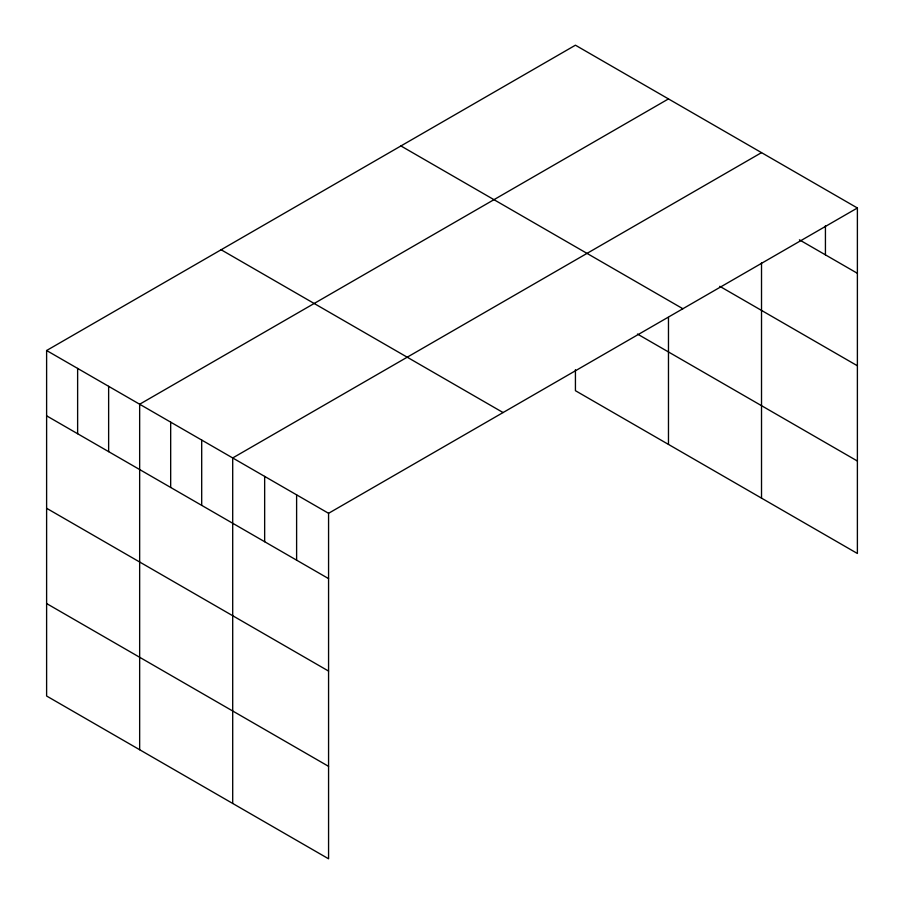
<?xml version="1.0" encoding="UTF-8"?>
<svg xmlns="http://www.w3.org/2000/svg" width="904" height="904" viewBox="0 0 904 904"><rect width="100%" height="100%" fill="white"/><g stroke="black" fill="none" stroke-linecap="round" stroke-linejoin="round"><path stroke-width="1.36" d="M857.387 207.988L328.57 513.302L328.57 858.8L46.612 696.012L46.612 350.515L575.43 45.2L857.387 207.988L857.387 553.485L575.43 390.697L575.43 369.691M668.474 98.92L139.657 404.235L139.657 749.732M761.518 152.64L232.701 457.955L232.701 803.453M799.396 239.82L857.387 273.302M719.776 286.308L857.387 365.77M400.924 145.951L682.882 308.739M637.456 334.051L857.387 461.029M221.118 249.753L503.076 412.552M46.612 350.515L328.57 513.302M46.612 415.829L328.57 578.616M46.612 508.285L328.57 671.073M46.612 603.556L328.57 766.343M825.431 225.672L825.431 254.86M761.518 262.781L761.518 498.138M668.474 317.44L668.474 444.418M296.614 494.85L296.614 560.164M264.657 476.397L264.657 541.722M201.694 440.045L201.694 505.359M170.675 422.134L170.675 487.459M108.638 386.324L108.638 451.638M77.631 368.414L77.631 433.739"/></g></svg>
